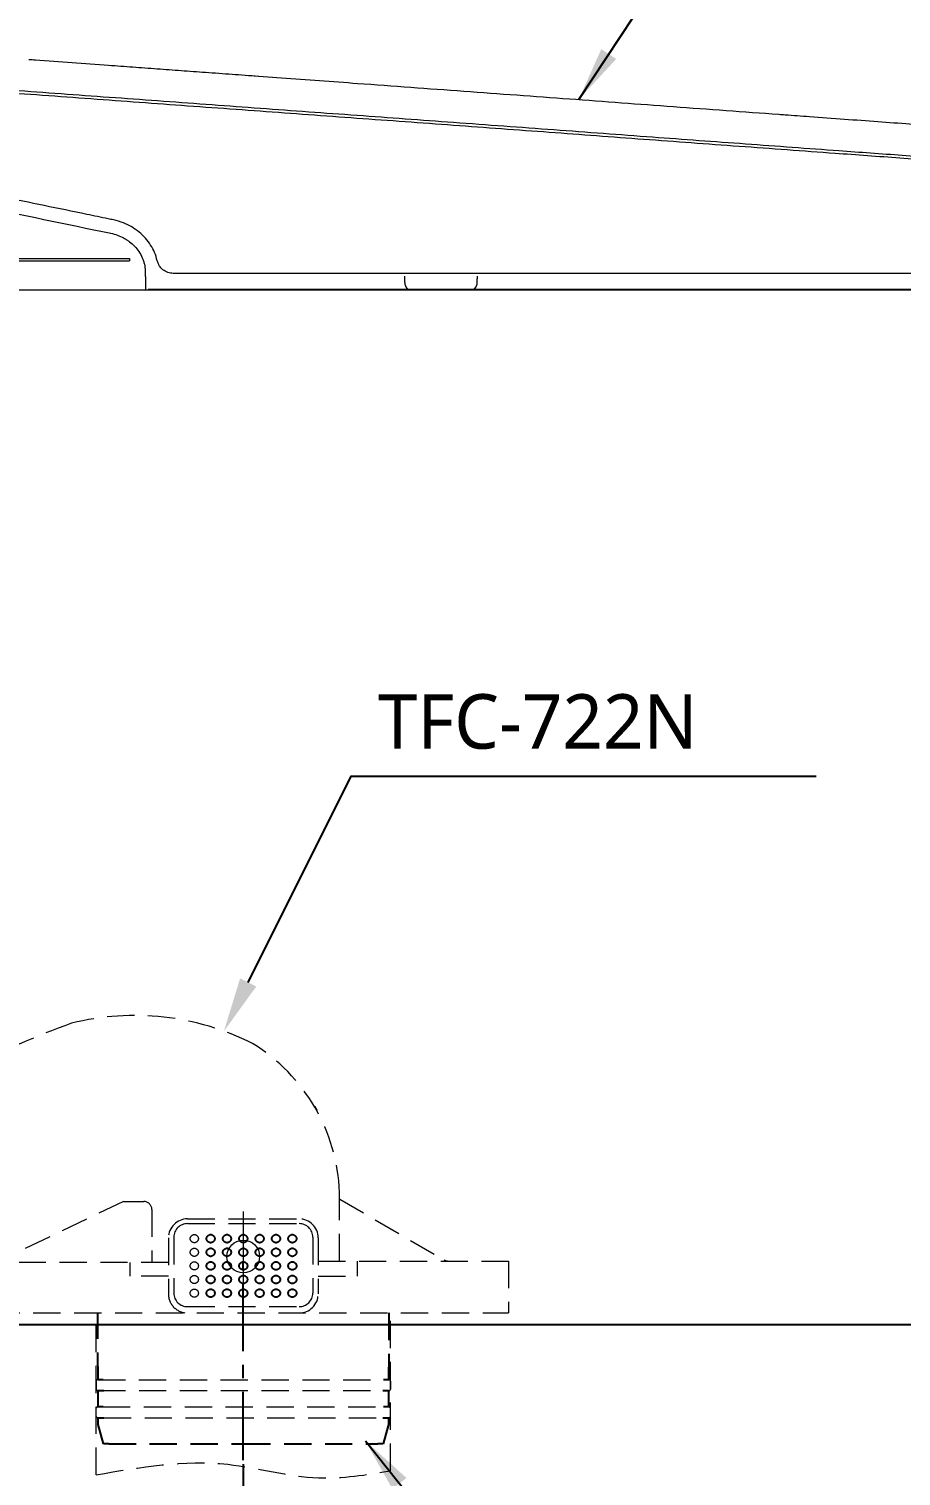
# Model space of a CAD drawing. Extents: x 1268 to 7307, y -579 to 1973.
# Drawn here: x 1633 to 1953, y -263 to 268 of the extents above; entities that cross this region are included whole.
import ezdxf

# ---------------------------------------------------------------- set-up
doc = ezdxf.new("R2010")
doc.units = 0
doc.header["$LTSCALE"] = 20
doc.header["$MEASUREMENT"] = 0
doc.linetypes.add('CENTER', pattern=[2, 1.25, -0.25, 0.25, -0.25])
doc.linetypes.add('HIDDEN', pattern=[0.375, 0.25, -0.125])
doc.layers.get('0').update_dxf_attribs({"linetype": 'CONTINUOUS'})
doc.layers.get('DEFPOINTS').update_dxf_attribs({"linetype": 'CONTINUOUS'})
for name, color, linetype in [('00_COMPONENTS', 7, 'CONTINUOUS'), ('1', 7, 'CONTINUOUS'), ('2', 2, 'CONTINUOUS'), ('3', 3, 'CONTINUOUS'), ('6', 6, 'CONTINUOUS'), ('CEN', 1, 'CENTER')]:
    doc.layers.add(name, color=color, linetype=linetype)
doc.styles.add('ROMANS', font='NanumGothic.ttf', dxfattribs={"height": 10.144927})
doc.styles.get("Standard").update_dxf_attribs({"font": 'NanumGothic.ttf'})
doc.dimstyles.get("Standard").update_dxf_attribs({"dimtxt": 2.7, "dimasz": 2.5, "dimexe": 1.5, "dimexo": 1.5, "dimgap": 1.5, "dimtad": 1, "dimdec": 0, "dimlfac": 10, "dimzin": 0, "dimdsep": 46, "dimtxsty": 'Standard', "dimcen": 0, "dimclrt": 2, "dimadec": 0, "dimazin": 0, "dimtfac": 1, "dimtdec": 0, "dimtmove": 0, "dimatfit": 3, "dimfxl": 0, "dimtolj": 1, "dimtzin": 0, "dimarcsym": 0})

# ---------------------------------------------------------------- blocks, each defined once
blk = doc.blocks.new('*D32')
at = {"color": 3, "lineweight": -2}
for p, q in [((1426.96, 170.97), (1426.96, -319.43)), ((1711.43, -258.76), (1711.43, -319.43)), ((1446.96, -314.43), (1691.43, -314.43))]:
    blk.add_line(p, q, dxfattribs=at)
at = {"color": 3}
for points in [[(1446.96, -311.1), (1446.96, -317.76), (1426.96, -314.43)], [(1691.43, -311.1), (1691.43, -317.76), (1711.43, -314.43)]]:
    blk.add_solid(points, dxfattribs=at)
at = {"layer": 'DEFPOINTS', "color": 0}
for p in [(1426.96, 172.47), (1711.43, -257.26, 0), (1711.43, -314.43)]:
    blk.add_point(p, dxfattribs=at)
at = {"color": 2, "insert": (1569.2, -290.82), "char_height": 25, "attachment_point": 5}
blk.add_mtext('\\A1;285', dxfattribs=at)
blk = doc.blocks.new('*D34')
at = {"color": 3, "lineweight": -2}
for p, q in [((1407.54, -209.03), (1407.54, -371.23)), ((1711.43, -258.76), (1711.43, -371.23)), ((1427.54, -366.23), (1691.43, -366.23))]:
    blk.add_line(p, q, dxfattribs=at)
at = {"color": 3}
for points in [[(1427.54, -362.9), (1427.54, -369.57), (1407.54, -366.23)], [(1691.43, -362.9), (1691.43, -369.57), (1711.43, -366.23)]]:
    blk.add_solid(points, dxfattribs=at)
at = {"layer": 'DEFPOINTS', "color": 0}
for p in [(1407.54, -207.53), (1711.43, -257.26, 0), (1711.43, -366.23)]:
    blk.add_point(p, dxfattribs=at)
at = {"color": 2, "insert": (1559.49, -342.61), "char_height": 25, "attachment_point": 5}
blk.add_mtext('\\A1;305', dxfattribs=at)
blk = doc.blocks.new('*D35')
at = {"color": 3, "lineweight": -2}
for p, q in [((2087.96, 209.62), (2087.96, -460.78)), ((1407.54, -209.03), (1407.54, -460.78)), ((1427.54, -455.78), (2067.96, -455.78))]:
    blk.add_line(p, q, dxfattribs=at)
at = {"color": 3}
for points in [[(1427.54, -452.45), (1427.54, -459.11), (1407.54, -455.78)], [(2067.96, -452.45), (2067.96, -459.11), (2087.96, -455.78)]]:
    blk.add_solid(points, dxfattribs=at)
at = {"layer": 'DEFPOINTS', "color": 0}
for p in [(2087.96, 211.12), (1407.54, -207.53), (2087.96, -455.78)]:
    blk.add_point(p, dxfattribs=at)
at = {"color": 2, "insert": (1747.75, -432.17), "char_height": 25, "attachment_point": 5}
blk.add_mtext('\\A1;680', dxfattribs=at)
blk = doc.blocks.new('A$C46AA2DB5')
at = {"color": 7, "linetype": 'Continuous', "lineweight": 15}
for p, q in [((242.64, 11.49), (242.64, 10.69)), ((365.69, 0), (345.92, 0)), ((368.13, 0), (365.69, 0)), ((368.17, 0), (368.13, 0))]:
    blk.add_line(p, q, dxfattribs=at)
for centre, start, end in [((345.92, 2), 185, 270), ((368.17, 2), 270, 355)]:
    blk.add_arc(centre, 2, start, end, dxfattribs=at)
for points, knots in [([(205.75, 84.65), (206.54, 84.6), (216.29, 83.89), (229.02, 82.96), (243.91, 81.87), (252.79, 81.23), (261.68, 80.58), (270.85, 79.91), (280.3, 79.22), (286.77, 78.75), (290, 78.51)], [0, 0, 0, 0, 0.028195, 0.347281, 0.452989, 0.558364, 0.663389, 0.769621, 0.885105, 1, 1, 1, 1]), ([(148.81, 76.08), (160.6, 75.21), (184.19, 73.48), (219.65, 70.89), (255.15, 68.3), (290.67, 65.71), (326.17, 63.12), (361.62, 60.54), (397, 57.95), (431.32, 55.38), (466.6, 52.8), (494.02, 50.8), (513.68, 49.37), (525.59, 48.49), (537.46, 47.62), (549.25, 46.75), (560.87, 45.88), (572.02, 45.05), (582.64, 44.27), (592.71, 43.52), (602.37, 42.8), (611.06, 42.16), (618.75, 41.59), (625.42, 41.1), (631.53, 40.65), (637, 40.24), (641.78, 39.89), (645.87, 39.59), (649.26, 39.34), (652.52, 39.11), (655.44, 38.9), (658.08, 38.71), (659.81, 38.58), (660.81, 38.51), (660.93, 38.5), (660.98, 38.5)], [0, 0, 0, 0, 0.056053, 0.11213, 0.168229, 0.22434, 0.280444, 0.336516, 0.392465, 0.448413, 0.504362, 0.560311, 0.5792, 0.59815, 0.617091, 0.635974, 0.65479, 0.673589, 0.69134, 0.709143, 0.726945, 0.744697, 0.759462, 0.774279, 0.789092, 0.803853, 0.818628, 0.833458, 0.848287, 0.863062, 0.890402, 0.917786, 0.945205, 0.972628, 1, 1, 1, 1]), ([(660.36, 39.63), (660.31, 39.63), (660.19, 39.64), (659.19, 39.72), (657.47, 39.84), (654.83, 40.03), (651.92, 40.24), (648.66, 40.47), (645.29, 40.72), (641.22, 41.01), (636.47, 41.35), (631.02, 41.74), (624.95, 42.18), (618.32, 42.66), (610.68, 43.21), (602.04, 43.84), (592.42, 44.54), (582.4, 45.27), (571.9, 46.03), (560.93, 46.83), (549.57, 47.66), (538.05, 48.5), (526.44, 49.35), (514.8, 50.2), (495.63, 51.6), (468.92, 53.55), (433.74, 56.11), (398.66, 58.74), (362.19, 61.4), (326.22, 64.03), (290.73, 66.62), (255.23, 69.22), (219.75, 71.81), (184.3, 74.39), (160.72, 76.1), (148.94, 76.96)], [0, 0, 0, 0, 0.027372, 0.054795, 0.082215, 0.109598, 0.136936, 0.151643, 0.166403, 0.181164, 0.195871, 0.210561, 0.225305, 0.240052, 0.254747, 0.272442, 0.290188, 0.307935, 0.32563, 0.34405, 0.362487, 0.380988, 0.399545, 0.418111, 0.436617, 0.49118, 0.545744, 0.604368, 0.662992, 0.719145, 0.775332, 0.831526, 0.887707, 0.943865, 1, 1, 1, 1]), ([(285.16, 78.87), (289.59, 78.54), (303.36, 77.54), (330.12, 75.58), (365.44, 73.01), (404.4, 70.16), (442.29, 67.33), (468.97, 65.38), (482.64, 64.38), (483.4, 64.33)], [0, 0, 0, 0, 0.066615, 0.206774, 0.402195, 0.597617, 0.793037, 0.98846, 1, 1, 1, 1]), ([(483.45, 64.32), (486.41, 64.11), (493.67, 63.58), (505.02, 62.75), (517.28, 61.85), (527.62, 61.1), (535.93, 60.49), (542.24, 60.03), (547.92, 59.62), (552.94, 59.25), (557.24, 58.94), (560.82, 58.68), (563.72, 58.47), (565.12, 58.36), (565.8, 58.31)], [0, 0, 0, 0, 0.092826, 0.227613, 0.356208, 0.47852, 0.551736, 0.622576, 0.691085, 0.757301, 0.821256, 0.882994, 0.942569, 1, 1, 1, 1]), ([(236.8, 25.7), (236.15, 25.83), (232.88, 26.51), (219.18, 29.35), (197.62, 33.82), (170.18, 39.52), (153.21, 43.04), (144.72, 44.8)], [0, 0, 0, 0, 0.02123, 0.10615, 0.44585, 0.722876, 1, 1, 1, 1]), ([(137.62, 41.16), (138.63, 40.95), (139.65, 40.74), (141.69, 40.32), (142.71, 40.11), (145.78, 39.47), (147.82, 39.05), (153.94, 37.78), (158.03, 36.93), (170.29, 34.39), (178.47, 32.69), (203.01, 27.6), (219.39, 24.2), (235.78, 20.8)], [0, 0, 0, 0, 0.03125, 0.03125, 0.0625, 0.0625, 0.125, 0.125, 0.25, 0.25, 0.5, 0.5, 1, 1, 1, 1]), ([(252.87, 10.71), (252.58, 11.72), (252, 13.74), (250.5, 16.54), (248.59, 19.07), (246.25, 21.32), (243.53, 23.2), (240.37, 24.77), (238.04, 25.37), (236.8, 25.7)], [0, 0, 0, 0, 0.135668, 0.271383, 0.408096, 0.544854, 0.689605, 0.834391, 1, 1, 1, 1]), ([(235.78, 20.8), (236.62, 20.63), (237.44, 20.39), (239.02, 19.82), (239.79, 19.47), (240.9, 18.87), (241.26, 18.66), (241.98, 18.2), (242.32, 17.96), (243.33, 17.19), (243.96, 16.63), (245.13, 15.41), (245.67, 14.75), (246.61, 13.35), (247.01, 12.61), (247.52, 11.45), (247.68, 11.05), (247.94, 10.25), (248.05, 9.84), (248.33, 8.61), (248.43, 7.78), (248.45, 6.93)], [0, 0, 0, 0, 0.125, 0.125, 0.25, 0.25, 0.3125, 0.3125, 0.375, 0.375, 0.5, 0.5, 0.625, 0.625, 0.75, 0.75, 0.8125, 0.8125, 0.875, 0.875, 1, 1, 1, 1]), ([(175.56, 11.49), (188.08, 11.49), (210.42, 11.49), (232.79, 11.49), (242.64, 11.49)], [0, 0, 0, 0, 0.559969, 1, 1, 1, 1]), ([(175.56, 10.69), (188.08, 10.69), (210.42, 10.69), (232.79, 10.69), (242.64, 10.69)], [0, 0, 0, 0, 0.559969, 1, 1, 1, 1]), ([(258.72, 6.08), (258.04, 6.14), (256.69, 6.28), (254.91, 7.31), (253.51, 8.81), (253.08, 10.08), (252.87, 10.71)], [0, 0, 0, 0, 0.251392, 0.502785, 0.754244, 1, 1, 1, 1]), ([(654.15, 5.83), (654.04, 5.83), (653.83, 5.83), (652.13, 5.83), (649.3, 5.83), (646.16, 5.83), (642.69, 5.83), (639.21, 5.84), (634.97, 5.85), (629.95, 5.86), (624.18, 5.88), (617.72, 5.89), (610.63, 5.91), (602.26, 5.93), (592.57, 5.95), (581.56, 5.97), (570.05, 5.99), (558.32, 6.01), (546.41, 6.02), (534.46, 6.04), (522.4, 6.06), (506.17, 6.06), (485.81, 6.06), (452.96, 6.07), (412.71, 6.07), (378.39, 6.07), (355.79, 6.07), (340.1, 6.07), (315.95, 6.07), (287.21, 6.08), (268.13, 6.08), (258.72, 6.08)], [0, 0, 0, 0, 0.040743, 0.081547, 0.122341, 0.163071, 0.182332, 0.201668, 0.221003, 0.240264, 0.259517, 0.278843, 0.298172, 0.31743, 0.341976, 0.366609, 0.391247, 0.4158, 0.439338, 0.46292, 0.486551, 0.510156, 0.557883, 0.605612, 0.701889, 0.798166, 0.805176, 0.833213, 0.889296, 0.945378, 1, 1, 1, 1]), ([(0, 0.04), (0, 0.04), (0.5, 0.04), (1.73, 0.04), (2, 0.04), (2.63, 0.04), (2.99, 0.04), (3.81, 0.04), (4.29, 0.04), (5.1, 0.04), (5.42, 0.04), (6.16, 0.04), (6.58, 0.04), (7.98, 0.04), (9.12, 0.04), (11.1, 0.04), (11.81, 0.04), (13.33, 0.04), (14.14, 0.04), (16.69, 0.04), (18.56, 0.04), (22.62, 0.04), (24.82, 0.04), (29.55, 0.04), (32.08, 0.04), (35.46, 0.04), (36.15, 0.04), (37.53, 0.04), (38.23, 0.04), (40.36, 0.04), (41.8, 0.04), (44.76, 0.04), (46.27, 0.04), (49.35, 0.04), (50.91, 0.04), (55.68, 0.04), (58.96, 0.04), (64.03, 0.04), (65.75, 0.04), (69.22, 0.04), (70.98, 0.04), (76.28, 0.04), (79.88, 0.04), (87.19, 0.04), (90.9, 0.04), (98.44, 0.04), (102.27, 0.04), (108.11, 0.04), (110.07, 0.04), (113.99, 0.04), (115.96, 0.04), (121.86, 0.04), (125.8, 0.04), (130.74, 0.04), (131.72, 0.04), (133.7, 0.04), (134.69, 0.04), (137.65, 0.04), (139.63, 0.04), (145.56, 0.04), (149.52, 0.04), (185.12, 0.04), (216.83, 0.04), (248.6, 0.04)], [0, 0, 0, 0, 0.125, 0.125, 0.15625, 0.15625, 0.1875, 0.1875, 0.21875, 0.21875, 0.234375, 0.234375, 0.25, 0.25, 0.28125, 0.28125, 0.296875, 0.296875, 0.3125, 0.3125, 0.34375, 0.34375, 0.375, 0.375, 0.40625, 0.40625, 0.414063, 0.414063, 0.421875, 0.421875, 0.4375, 0.4375, 0.453125, 0.453125, 0.46875, 0.46875, 0.5, 0.5, 0.515625, 0.515625, 0.53125, 0.53125, 0.5625, 0.5625, 0.59375, 0.59375, 0.625, 0.625, 0.640625, 0.640625, 0.65625, 0.65625, 0.6875, 0.6875, 0.695313, 0.695313, 0.703125, 0.703125, 0.71875, 0.71875, 0.75, 0.75, 1, 1, 1, 1]), ([(248.6, 0.04), (248.69, 0.04), (248.78, 0.04), (248.96, 0.04), (249.04, 0.04), (249.27, 0.04), (249.4, 0.04), (249.49, 0.04)], [0, 0, 0, 0, 0.25, 0.25, 0.5, 0.5, 1, 1, 1, 1])]:
    blk.add_open_spline(points, degree=3, knots=knots, dxfattribs=at)
for points in [[(248.45, 6.93), (248.6, 0.04)], [(343.82, 3), (343.79, 5.04)], [(343.92, 1.83), (343.82, 3)], [(370.26, 3), (370.16, 1.83)], [(370.3, 5.04), (370.26, 3)]]:
    blk.add_open_spline(points, degree=1, dxfattribs=at)

msp = doc.modelspace()

# ---------------------------------------------------------------- linework, layer by layer
for p, q in [((2074.08, 172.47), (1676.45, 172.47)), ((1452.11, -207.53), (1966.78, -207.53))]:
    msp.add_line(p, q)
at = {"color": 2, "linetype": 'HIDDEN', "lineweight": 0, "ltscale": 2}
for p, q in [((1746.73, -184.19, 0), (1746.73, -158.96, 0)), ((1667.43, -162.29, 0), (1620.71, -184.69, 0)), ((1667.43, -162.29, 0), (1674.84, -162.29, 0)), ((1746.93, -161.5, 0), (1785.22, -183.78, 0)), ((1677.84, -165.29, 0), (1677.84, -184.69, 0)), ((1690.93, -168.69, 0), (1731.93, -168.69, 0)), ((1690.93, -170.44, 0), (1731.93, -170.44, 0)), ((1683.93, -175.69, 0), (1683.93, -196.26, 0)), ((1685.93, -175.44, 0), (1685.93, -195.94, 0)), ((1736.93, -175.44, 0), (1736.93, -195.94, 0)), ((1738.93, -175.69, 0), (1738.93, -196.26, 0)), ((1683.93, -184.69, 0), (1614.67, -184.69, 0)), ((1669.77, -184.69, 0), (1669.77, -189.76, 0)), ((1738.93, -184.19, 0), (1808.83, -184.19, 0)), ((1753.32, -189.76, 0), (1753.32, -184.19, 0)), ((1808.83, -184.19, 0), (1808.83, -203.26, 0)), ((1683.93, -189.76, 0), (1669.77, -189.76, 0)), ((1738.93, -189.76, 0), (1753.32, -189.76, 0)), ((1690.93, -200.94, 0), (1731.93, -200.94, 0)), ((1544.32, -203.26, 0), (1808.83, -203.26, 0)), ((1657.42, -228.26, 0), (1657.42, -231.26, 0)), ((1658.11, -227.76, 0), (1657.92, -227.76, 0)), ((1658.11, -227.76, 0), (1764.94, -227.76, 0)), ((1765.44, -228.26, 0), (1765.44, -231.26, 0)), ((1658.13, -231.76, 0), (1657.92, -231.76, 0)), ((1658.13, -231.76, 0), (1764.94, -231.76, 0)), ((1659.93, -237.76, 0), (1762.93, -237.76, 0)), ((1660.23, -241.76, 0), (1762.63, -241.76, 0))]:
    msp.add_line(p, q, dxfattribs=at)
at = {"color": 3, "linetype": 'HIDDEN', "lineweight": 0, "ltscale": 2}
for p, q in [((1657.42, -262.68, 0), (1657.42, -203.26, 0)), ((1765.44, -261.19, 0), (1765.44, -203.26, 0))]:
    msp.add_line(p, q, dxfattribs=at)
at = {"color": 2, "linetype": 'HIDDEN', "ltscale": 2}
for p, q in [((1658.11, -227.76, 0), (1658, -203.26, 0)), ((1764.87, -203.26, 0), (1764.76, -227.76, 0)), ((1764.76, -227.76, 0), (1762.93, -227.76, 0)), ((1658.13, -231.76, 0), (1660.23, -231.76, 0)), ((1658.15, -237.76, 0), (1658.13, -231.76, 0)), ((1762.63, -231.76, 0), (1764.74, -231.76, 0)), ((1764.74, -231.76, 0), (1764.71, -237.76, 0)), ((1659.93, -237.76, 0), (1657.92, -237.76, 0)), ((1764.94, -237.76, 0), (1762.93, -237.76, 0)), ((1657.92, -241.76, 0), (1660.23, -241.76, 0)), ((1658.18, -244.26, 0), (1658.17, -241.76, 0)), ((1660.03, -251.26, 0), (1658.18, -244.26, 0)), ((1762.63, -241.76, 0), (1764.94, -241.76, 0)), ((1764.68, -244.26, 0), (1762.83, -251.26, 0)), ((1764.7, -241.76, 0), (1764.68, -244.26, 0)), ((1662.03, -251.26, 0), (1660.03, -251.26, 0)), ((1662.03, -251.26, 0), (1711.43, -251.26, 0)), ((1711.43, -251.26, 0), (1760.83, -251.26, 0)), ((1762.83, -251.26, 0), (1760.83, -251.26, 0))]:
    msp.add_line(p, q, dxfattribs=at)
at = {"linetype": 'HIDDEN', "ltscale": 2}
msp.add_line((1659.93, -227.76, 0), (1658.11, -227.76, 0), dxfattribs=at)
at = {"color": 2, "linetype": 'HIDDEN', "lineweight": 0, "ltscale": 2}
for centre in [(1693.43, -175.97, 0), (1693.43, -180.97, 0), (1693.43, -185.97, 0), (1693.43, -190.97, 0), (1693.43, -195.97, 0)]:
    msp.add_circle(centre, 1.5, dxfattribs=at)
for centre, radius, start, end in [((1671.54, -190.28, 0), 96.26, 63.2809, 103.9725), ((1779.38, -452.3, 0), 378.84, 110.2437, 116.5549), ((1679.77, -161.4, 0), 67, 2.0828, 58.4605), ((1674.84, -165.29, 0), 3, 0, 90), ((1690.93, -175.69, 0), 7, 90, 180), ((1731.93, -175.69, 0), 7, 0, 90), ((1690.93, -175.44, 0), 5, 90, 180), ((1731.93, -175.44, 0), 5, 0, 90), ((1786.73, -181.19, 0), 3, 239.7939, 270), ((1690.93, -196.26, 0), 7, 179.7381, 270), ((1690.93, -195.94, 0), 5, 180, 270), ((1731.93, -195.94, 0), 5, 270, 0), ((1731.93, -196.26, 0), 7, 270, 0), ((1657.92, -228.26, 0), 0.5, 90, 180), ((1764.94, -228.26, 0), 0.5, 0, 90), ((1657.92, -231.26, 0), 0.5, 180, 270), ((1764.94, -231.26, 0), 0.5, 270, 0), ((1657.92, -238.26, 0), 0.5, 90, 180), ((1764.94, -238.26, 0), 0.5, 0, 90), ((1657.92, -241.26, 0), 0.5, 180, 270), ((1764.94, -241.26, 0), 0.5, 270, 0)]:
    msp.add_arc(centre, radius, start, end, dxfattribs=at)
at = {"color": 3, "linetype": 'HIDDEN', "lineweight": 0, "ltscale": 2}
msp.add_spline([(1657.42, -262.68, 0), (1705.74, -258.84, 0), (1738.99, -263.81, 0), (1765.44, -261.19, 0)], degree=3, dxfattribs=at)
at = {"layer": '00_COMPONENTS', "color": 1, "linetype": 'CENTER', "lineweight": 0, "ltscale": 2}
msp.add_line((1711.43, -166.03), (1711.43, -199.03), dxfattribs=at)
at = {"layer": '1', "color": 2, "linetype": 'HIDDEN', "ltscale": 2}
for centre in [(1699.43, -175.97, 0), (1699.43, -175.97, 0), (1705.43, -175.97, 0), (1705.43, -175.97, 0), (1711.43, -175.97, 0), (1717.43, -175.97, 0), (1717.43, -175.97, 0), (1723.43, -175.97, 0), (1723.43, -175.97, 0), (1729.43, -175.97, 0), (1729.43, -175.97, 0), (1699.43, -180.97, 0), (1699.43, -180.97, 0), (1705.43, -180.97, 0), (1705.43, -180.97, 0), (1711.43, -180.97, 0), (1717.43, -180.97, 0), (1717.43, -180.97, 0), (1723.43, -180.97, 0), (1723.43, -180.97, 0), (1729.43, -180.97, 0), (1729.43, -180.97, 0), (1699.43, -185.97, 0), (1699.43, -185.97, 0), (1705.43, -185.97, 0), (1705.43, -185.97, 0), (1711.43, -185.97, 0), (1717.43, -185.97, 0), (1717.43, -185.97, 0), (1723.43, -185.97, 0), (1723.43, -185.97, 0), (1729.43, -185.97, 0), (1729.43, -185.97, 0), (1699.43, -190.97, 0), (1699.43, -190.97, 0), (1705.43, -190.97, 0), (1705.43, -190.97, 0), (1711.43, -190.97, 0), (1717.43, -190.97, 0), (1717.43, -190.97, 0), (1723.43, -190.97, 0), (1723.43, -190.97, 0), (1729.43, -190.97, 0), (1729.43, -190.97, 0), (1699.43, -195.97, 0), (1699.43, -195.97, 0), (1705.43, -195.97, 0), (1705.43, -195.97, 0), (1711.43, -195.97, 0), (1711.43, -195.97, 0), (1717.43, -195.97, 0), (1717.43, -195.97, 0), (1723.43, -195.97, 0), (1723.43, -195.97, 0), (1729.43, -195.97, 0), (1729.43, -195.97, 0)]:
    msp.add_circle(centre, 1.5, dxfattribs=at)
at = {"layer": '1', "color": 252, "linetype": 'HIDDEN', "ltscale": 2}
for centre in [(1711.43, -175.97, 0), (1711.43, -180.97, 0), (1711.43, -185.97, 0), (1711.43, -190.97, 0)]:
    msp.add_circle(centre, 1.5, dxfattribs=at)
msp.add_open_spline([(1737.46, -127.27, 0), (1737.79, -127.82, 0), (1738.11, -128.38, 0), (1738.42, -128.94, 0)], degree=3, dxfattribs=at)
msp.add_open_spline([(1737.46, -127.27, 0), (1737.79, -127.82, 0), (1738.11, -128.38, 0), (1738.42, -128.94, 0)], degree=3, dxfattribs=at)
at = {"layer": '3', "elevation": 0}
msp.add_lwpolyline([(1713.23, -81.87), (1750.98, -6.17), (1921.72, -6.17)], dxfattribs=at)
at = {"layer": '3', "color": 7, "linetype": 'Continuous', "lineweight": 0}
msp.add_circle((1711.43, -182.53), 6, dxfattribs=at)
msp.add_circle((1711.43, -182.53), 6, dxfattribs=at)
at = {"layer": '3'}
msp.add_solid([(1716.21, -83.35, 0), (1704.31, -99.77, 0), (1710.25, -80.38, 0)], dxfattribs=at)
at = {"layer": '6'}
msp.add_lwpolyline([(1407.54, -207.53), (2807.48, -207.53)], dxfattribs=at)
at = {"layer": 'CEN'}
msp.add_line((1711.43, -257.26, 0), (1711.43, -184.26, 0), dxfattribs=at)

# ---------------------------------------------------------------- block references
msp.add_blockref('A$C46AA2DB5', (1426.96, 172.43))

# ---------------------------------------------------------------- texts
at = {"layer": '2', "insert": (1760.85, 13.83, 0), "char_height": 20, "attachment_point": 4, "style": 'ROMANS'}
msp.add_mtext('TFC-722N', dxfattribs=at)

# ---------------------------------------------------------------- dimensions: what is measured, and where the dimension line sits
dim = msp.add_linear_dim(base=(2087.96, -455.78), p1=(1407.54, -207.53), p2=(2087.96, 211.12), dimstyle='Standard', override={"dimtxt": 25, "dimasz": 20, "dimexe": 5, "dimgap": 10, "dimtih": 1, "dimtoh": 1, "dimlfac": 1, "dimzin": 12, "dimclrd": 3, "dimclre": 3, "dimazin": 2, "dimarcsym": 1})
dim.commit()
dim.dimension.update_dxf_attribs({"geometry": '*D35', "text_midpoint": (1747.75, -432.17)})
for base, p1, text, picture, middle in [((1711.43, -314.43), (1426.96, 172.47), '285', '*D32', (1569.2, -290.82)), ((1711.43, -366.23), (1407.54, -207.53), '305', '*D34', (1559.49, -342.61))]:
    dim = msp.add_linear_dim(base=base, p1=p1, p2=(1711.43, -257.26, 0), text=text, dimstyle='Standard', override={"dimtxt": 25, "dimasz": 20, "dimexe": 5, "dimgap": 10, "dimtih": 1, "dimtoh": 1, "dimlfac": 1, "dimzin": 12, "dimclrd": 3, "dimclre": 3, "dimazin": 2, "dimarcsym": 1})
    dim.commit()
    dim.dimension.update_dxf_attribs({"geometry": picture, "text_midpoint": middle})

# ---------------------------------------------------------------- leaders
for points in [[(1491.48, 219.05), (1676.02, 406.7), (1828.44, 406.7)], [(1834.59, 242.34), (1900.32, 341.81), (2140.82, 341.81)], [(1756.29, -250.26, 0), (1805.25, -311.6, 0), (1993.41, -311.6, 0)]]:
    msp.add_leader(points, dimstyle='Standard', override={"dimtxt": 20, "dimasz": 20, "dimexe": 5, "dimgap": 10, "dimtad": 0, "dimlfac": 1, "dimzin": 12, "dimclrd": 3, "dimclre": 3, "dimazin": 2, "dimarcsym": 1})

doc.saveas('drawing.dxf')
